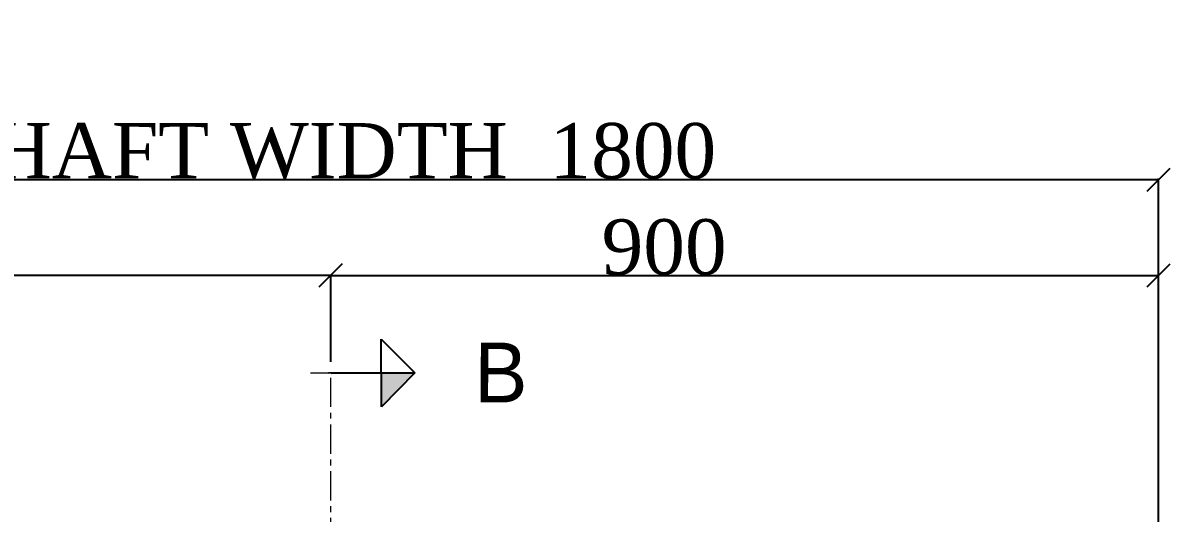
# Model space of a CAD drawing. Header units: millimetres. Extents: x -60342 to 1024385, y -25305 to 32879.
# Drawn here: x 18231 to 19478, y -513 to 20 of the extents above; entities that cross this region are included whole.
import ezdxf

# ---------------------------------------------------------------- set-up
doc = ezdxf.new("R2010")
doc.units = ezdxf.units.MM
doc.linetypes.add('$0$CENTER', pattern=[50.8, 31.75, -6.35, 6.35, -6.35])
doc.layers.add('$0$Car', color=3, linetype='Continuous', lineweight=18)
doc.layers.add('$0$CL', color=2, linetype='$0$CENTER', lineweight=0)
doc.styles.add('$0$nassar2', font='cent.shx', dxfattribs={"height": 60})
doc.dimstyles.new('$0$Nassar2', dxfattribs={"dimtxt": 35, "dimasz": 25, "dimexe": 1.25, "dimexo": 0.625, "dimtad": 1, "dimtxsty": '$0$nassar2', "dimblk": '$0$_Oblique', "dimcen": 2.5, "dimadec": 0, "dimazin": 0, "dimtfac": 1, "dimtmove": 0, "dimatfit": 3, "dimldrblk": '$0$_Oblique', "dimfxl": 1, "dimarcsym": 0})

# ---------------------------------------------------------------- blocks, each defined once
blk = doc.blocks.new('$0$_Oblique')
at = {"color": 0, "linetype": 'ByBlock', "lineweight": -2}
blk.add_line((-0.5, -0.5), (0.5, 0.5), dxfattribs=at)
blk = doc.blocks.new('*D37')
at = {"color": 0, "lineweight": -2, "transparency": 16777216}
for p, q in [((17665.7, -455.1), (17665.7, -253.7)), ((18565.7, -254.9), (17665.7, -254.9)), ((18565.7, -348.8), (18565.7, -253.7))]:
    blk.add_line(p, q, dxfattribs=at)
at = {"layer": 'Defpoints', "color": 0, "transparency": 16777216}
for p in [(17665.7, -254.9), (18565.7, -349.4), (17665.7, -455.7)]:
    blk.add_point(p, dxfattribs=at)
at = {"color": 0, "lineweight": -2, "transparency": 16777216, "xscale": 25, "yscale": 25, "zscale": 25, "rotation": 180}
blk.add_blockref('$0$_Oblique', (17665.7, -254.9), dxfattribs=at)
at = {"color": 0, "lineweight": -2, "transparency": 16777216, "xscale": 25, "yscale": 25, "zscale": 25}
blk.add_blockref('$0$_Oblique', (18565.7, -254.9), dxfattribs=at)
at = {"color": 0, "transparency": 16777216, "insert": (18028.2, -224.3), "char_height": 60, "attachment_point": 5, "style": '$0$nassar2'}
blk.add_mtext('900', dxfattribs=at)
blk = doc.blocks.new('*D38')
at = {"color": 0, "lineweight": -2, "transparency": 16777216}
for p, q in [((18565.7, -344), (18565.7, -253.7)), ((18565.7, -254.9), (19465.7, -254.9)), ((19465.7, -455.1), (19465.7, -253.7))]:
    blk.add_line(p, q, dxfattribs=at)
at = {"layer": 'Defpoints', "color": 0, "transparency": 16777216}
for p in [(19465.7, -254.9), (18565.7, -344.6), (19465.7, -455.7)]:
    blk.add_point(p, dxfattribs=at)
at = {"color": 0, "lineweight": -2, "transparency": 16777216, "xscale": 25, "yscale": 25, "zscale": 25, "rotation": 180}
blk.add_blockref('$0$_Oblique', (18565.7, -254.9), dxfattribs=at)
at = {"color": 0, "lineweight": -2, "transparency": 16777216, "xscale": 25, "yscale": 25, "zscale": 25}
blk.add_blockref('$0$_Oblique', (19465.7, -254.9), dxfattribs=at)
at = {"color": 0, "transparency": 16777216, "insert": (18928.2, -224.3), "char_height": 60, "attachment_point": 5, "style": '$0$nassar2'}
blk.add_mtext('900', dxfattribs=at)
blk = doc.blocks.new('*D46')
at = {"color": 0, "lineweight": -2, "transparency": 16777216}
for p, q in [((17665.7, -658.8), (17665.7, -149.4)), ((19465.7, -658.8), (19465.7, -149.4)), ((17665.7, -150.6), (19465.7, -150.6))]:
    blk.add_line(p, q, dxfattribs=at)
at = {"layer": 'Defpoints', "color": 0, "transparency": 16777216}
for p in [(19465.7, -150.6), (17665.7, -659.4), (19465.7, -659.4)]:
    blk.add_point(p, dxfattribs=at)
at = {"color": 0, "lineweight": -2, "transparency": 16777216, "xscale": 25, "yscale": 25, "zscale": 25, "rotation": 180}
blk.add_blockref('$0$_Oblique', (17665.7, -150.6), dxfattribs=at)
at = {"color": 0, "lineweight": -2, "transparency": 16777216, "xscale": 25, "yscale": 25, "zscale": 25}
blk.add_blockref('$0$_Oblique', (19465.7, -150.6), dxfattribs=at)
at = {"color": 0, "transparency": 16777216, "insert": (18565.7, -120), "char_height": 60, "attachment_point": 5, "style": '$0$nassar2'}
blk.add_mtext('SHAFT WIDTH  1800', dxfattribs=at)

msp = doc.modelspace()

# ---------------------------------------------------------------- hatches: boundary and pattern name
at = {"layer": '$0$Car', "lineweight": 25, "ltscale": 4, "transparency": 16777216}
h = msp.add_hatch(color=256, dxfattribs=at)
h.dxf.hatch_style = 1
h.paths.add_polyline_path([(18620.7, -360.876), (18620.808, -397.627), (18657.23, -360.775)])

# ---------------------------------------------------------------- linework, layer by layer
at = {"layer": '$0$Car', "lineweight": 25, "ltscale": 4}
for p, q in [((18620.808, -397.627), (18620.606, -324.125)), ((18620.606, -324.125), (18657.346, -360.649)), ((18654.624, -360.775), (18563.444, -361.026)), ((18566.05, -361.026), (18657.23, -360.775)), ((18657.23, -360.775), (18620.808, -397.627))]:
    msp.add_line(p, q, dxfattribs=at)
at = {"layer": '$0$Car', "ltscale": 4}
msp.add_line((18543.912, -360.876), (18620.7, -360.876), dxfattribs=at)
at = {"layer": '$0$CL'}
msp.add_line((18565.71, -2277.389), (18565.71, -360.735), dxfattribs=at)

# ---------------------------------------------------------------- texts
at = {"ltscale": 4, "insert": (18779.853, -328.004), "char_height": 65, "attachment_point": 3, "rotation": 359.727953}
msp.add_mtext_dynamic_manual_height_columns('B', width=315.98199, gutter_width=125, heights=[0], dxfattribs=at)

# ---------------------------------------------------------------- dimensions: what is measured, and where the dimension line sits
dim = msp.add_linear_dim(base=(19465.71, -150.625), p1=(17665.71, -659.443), p2=(19465.71, -659.443), text='SHAFT WIDTH  <>', dimstyle='$0$Nassar2')
dim.commit()
dim.dimension.update_dxf_attribs({"geometry": '*D46', "text_midpoint": (18565.71, -150.625), "dimtype": 160})
for base, p1, p2, picture, middle in [((17665.71, -254.909), (18565.708, -349.408), (17665.71, -455.74), '*D37', (18028.209, -254.909)), ((19465.71, -254.909), (18565.71, -344.608), (19465.71, -455.74), '*D38', (18928.21, -254.909))]:
    dim = msp.add_linear_dim(base=base, p1=p1, p2=p2, dimstyle='$0$Nassar2')
    dim.commit()
    dim.dimension.update_dxf_attribs({"geometry": picture, "text_midpoint": middle, "dimtype": 160})

doc.saveas('drawing.dxf')
